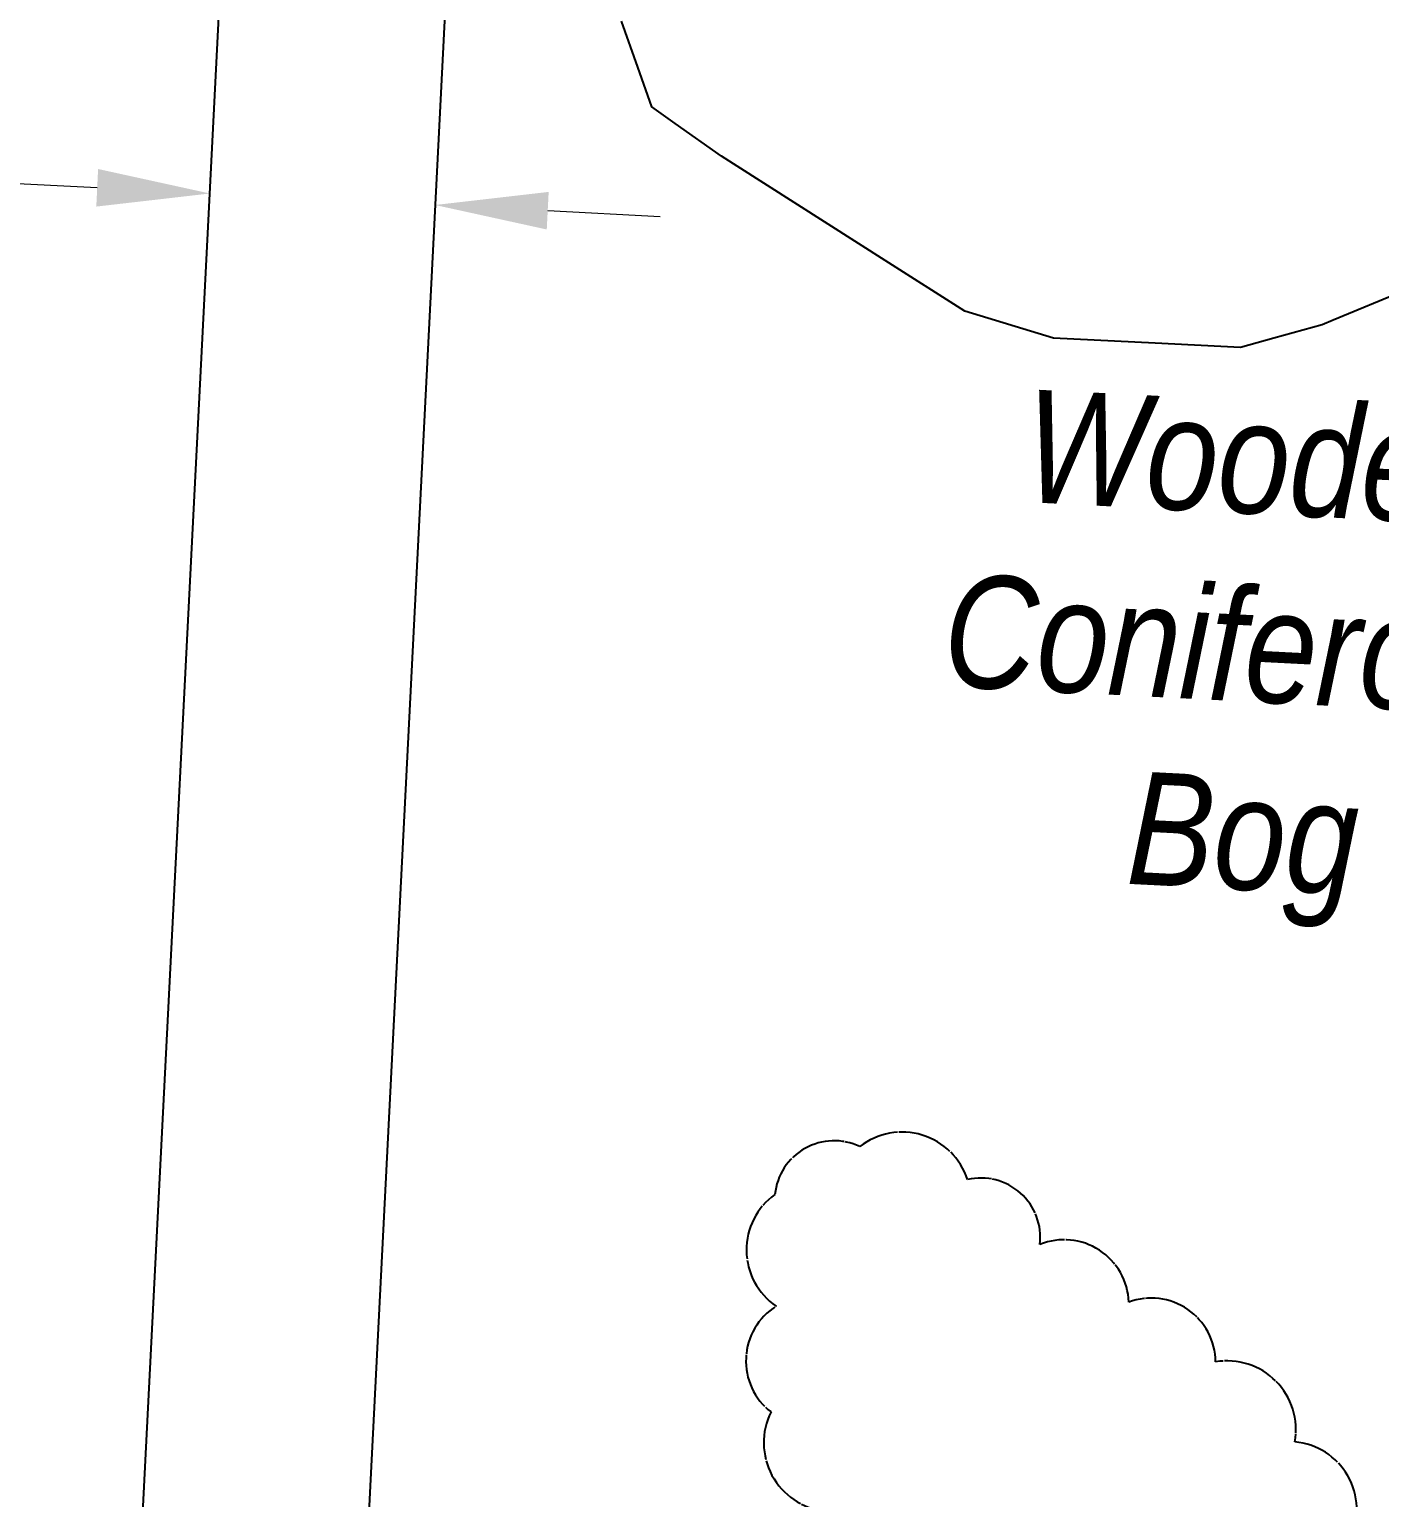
# Model space of a CAD drawing. Extents: x 327443 to 331974, y 6141950 to 6143778.
# Drawn here: x 330356.9 to 330476.6, y 6142702.4 to 6142832.5 of the extents above; entities that cross this region are included whole.
import ezdxf

# ---------------------------------------------------------------- set-up
doc = ezdxf.new("R2010")
doc.units = 0
doc.header["$LTSCALE"] = 5
doc.header["$PDSIZE"] = 0.5
doc.linetypes.add('0', pattern=[1, 1, 0])
doc.layers.get('Defpoints').update_dxf_attribs({"color": 9})
for name, color, linetype in [('C-RW', 13, 'Continuous'), ('T-BUSH', 110, '0'), ('WETLAND', 143, 'Continuous'), ('WETLAND-T', 146, 'Continuous')]:
    doc.layers.add(name, color=color, linetype=linetype)
doc.layers.add('C-RW-T', color=13, linetype='Continuous', lineweight=9)
doc.styles.add('80CG', font='ARIALN.TTF', dxfattribs={"height": 10})
doc.styles.add('MtXpl_Arial_Narrow', font='ARIALNI.TTF')
doc.dimstyles.new('Compass 5 000', dxfattribs={"dimscale": 5, "dimtxt": 9, "dimasz": 2, "dimexe": 0.2, "dimexo": 0.0625, "dimgap": 0.5, "dimtad": 0, "dimtih": 1, "dimtoh": 1, "dimzin": 0, "dimdsep": 46, "dimtxsty": '80CG', "dimcen": 0.1, "dimse1": 1, "dimse2": 1, "dimclrd": 256, "dimclrt": 256, "dimaunit": 1, "dimadec": 4, "dimazin": 0, "dimtfac": 0.06, "dimtofl": 0, "dimtmove": 0, "dimatfit": 1, "dimfxl": 0.2, "dimtolj": 1, "dimtzin": 0, "dimlwd": -1, "dimarcsym": 0})

# ---------------------------------------------------------------- blocks, each defined once
blk = doc.blocks.new('*D479')
at = {"layer": 'C-RW-T', "transparency": 16777216}
for p, q in [((330362.91, 6142818.48), (330352.92, 6142818.98)), ((330402.86, 6142816.45), (330412.84, 6142815.94))]:
    blk.add_line(p, q, dxfattribs=at)
for points in [[(330362.99, 6142820.14), (330362.83, 6142816.81), (330372.9, 6142817.97)], [(330402.94, 6142818.11), (330402.77, 6142814.78), (330392.87, 6142816.95)]]:
    blk.add_solid(points, dxfattribs=at)
at = {"layer": 'Defpoints', "color": 0, "transparency": 16777216}
for p in [(330373.1, 6142821.91), (330393.07, 6142820.9), (330372.9, 6142817.97)]:
    blk.add_point(p, dxfattribs=at)
at = {"layer": 'C-RW-T', "transparency": 16777216, "insert": (330313.39, 6142818.98), "char_height": 10, "attachment_point": 5, "style": '80CG'}
blk.add_mtext('\\A1;Tamarack\\P20.00 P/L R/W\\PPLA ______', dxfattribs=at)

msp = doc.modelspace()

# ---------------------------------------------------------------- linework, layer by layer
at = {"layer": 'C-RW', "flags": 128}
msp.add_lwpolyline([(330400.204, 6142961.475), (330380.275, 6142568.828), (330360.291, 6142569.591), (330380.22, 6142962.227)], dxfattribs=at)
at = {"layer": 'T-BUSH', "flags": 128}
msp.add_lwpolyline([(330431.545, 6142691.598, 0.5205671), (330439.09, 6142689.543, 0.5205671), (330448.176, 6142692.22, 0.5205671), (330458.064, 6142691.437, 0.5205671), (330467.808, 6142692.2, 0.5205671), (330474.024, 6142698.763, 0.5205671), (330469.103, 6142707.314, 0.5205671), (330462.068, 6142714.405, 0.5205671), (330454.374, 6142719.702, 0.5205671), (330446.496, 6142724.818, 0.5205671), (330440.077, 6142730.563, 0.5205671), (330430.53, 6142733.487, 0.5205671), (330423.001, 6142729.245, 0.5205671), (330423.103, 6142719.344, 0.5205671), (330422.653, 6142709.965, 0.5205671), (330427.388, 6142701.196, 0.5205671)], format="xyb", close=True, dxfattribs=at)
at = {"layer": 'WETLAND'}
msp.add_lwpolyline([(330478.804, 6142809.352), (330472.5, 6142806.733), (330471.521, 6142806.326), (330467.241, 6142805.137), (330464.291, 6142804.317), (330456.705, 6142804.702), (330447.701, 6142805.159), (330439.842, 6142807.553), (330432.774, 6142812.027), (330419.65, 6142820.391), (330418.265, 6142821.276), (330414.149, 6142824.178), (330412.078, 6142825.638), (330410.837, 6142829.173), (330409.409, 6142833.241)], dxfattribs=at)

# ---------------------------------------------------------------- texts
at = {"layer": 'WETLAND-T', "insert": (330438.567, 6142800.969), "char_height": 9.99911, "width": 55.47026, "attachment_point": 1, "rotation": 357.09475, "style": 'MtXpl_Arial_Narrow'}
msp.add_mtext('\\pi6.8809;Wooded \\P\\pi0.56837;Coniferous \\P\\pi17.74625;Bog', dxfattribs=at)

# ---------------------------------------------------------------- dimensions: what is measured, and where the dimension line sits
at = {"layer": 'C-RW-T'}
dim = msp.add_aligned_dim(p1=(330393.069, 6142820.896), p2=(330373.098, 6142821.91), distance=3.947, text='Tamarack\\P20.00 P/L R/W\\PPLA ______', dimstyle='Compass 5 000', dxfattribs=at)
dim.commit()
dim.dimension.update_dxf_attribs({"geometry": '*D479', "text_midpoint": (330313.387, 6142818.982)})

doc.saveas('drawing.dxf')
